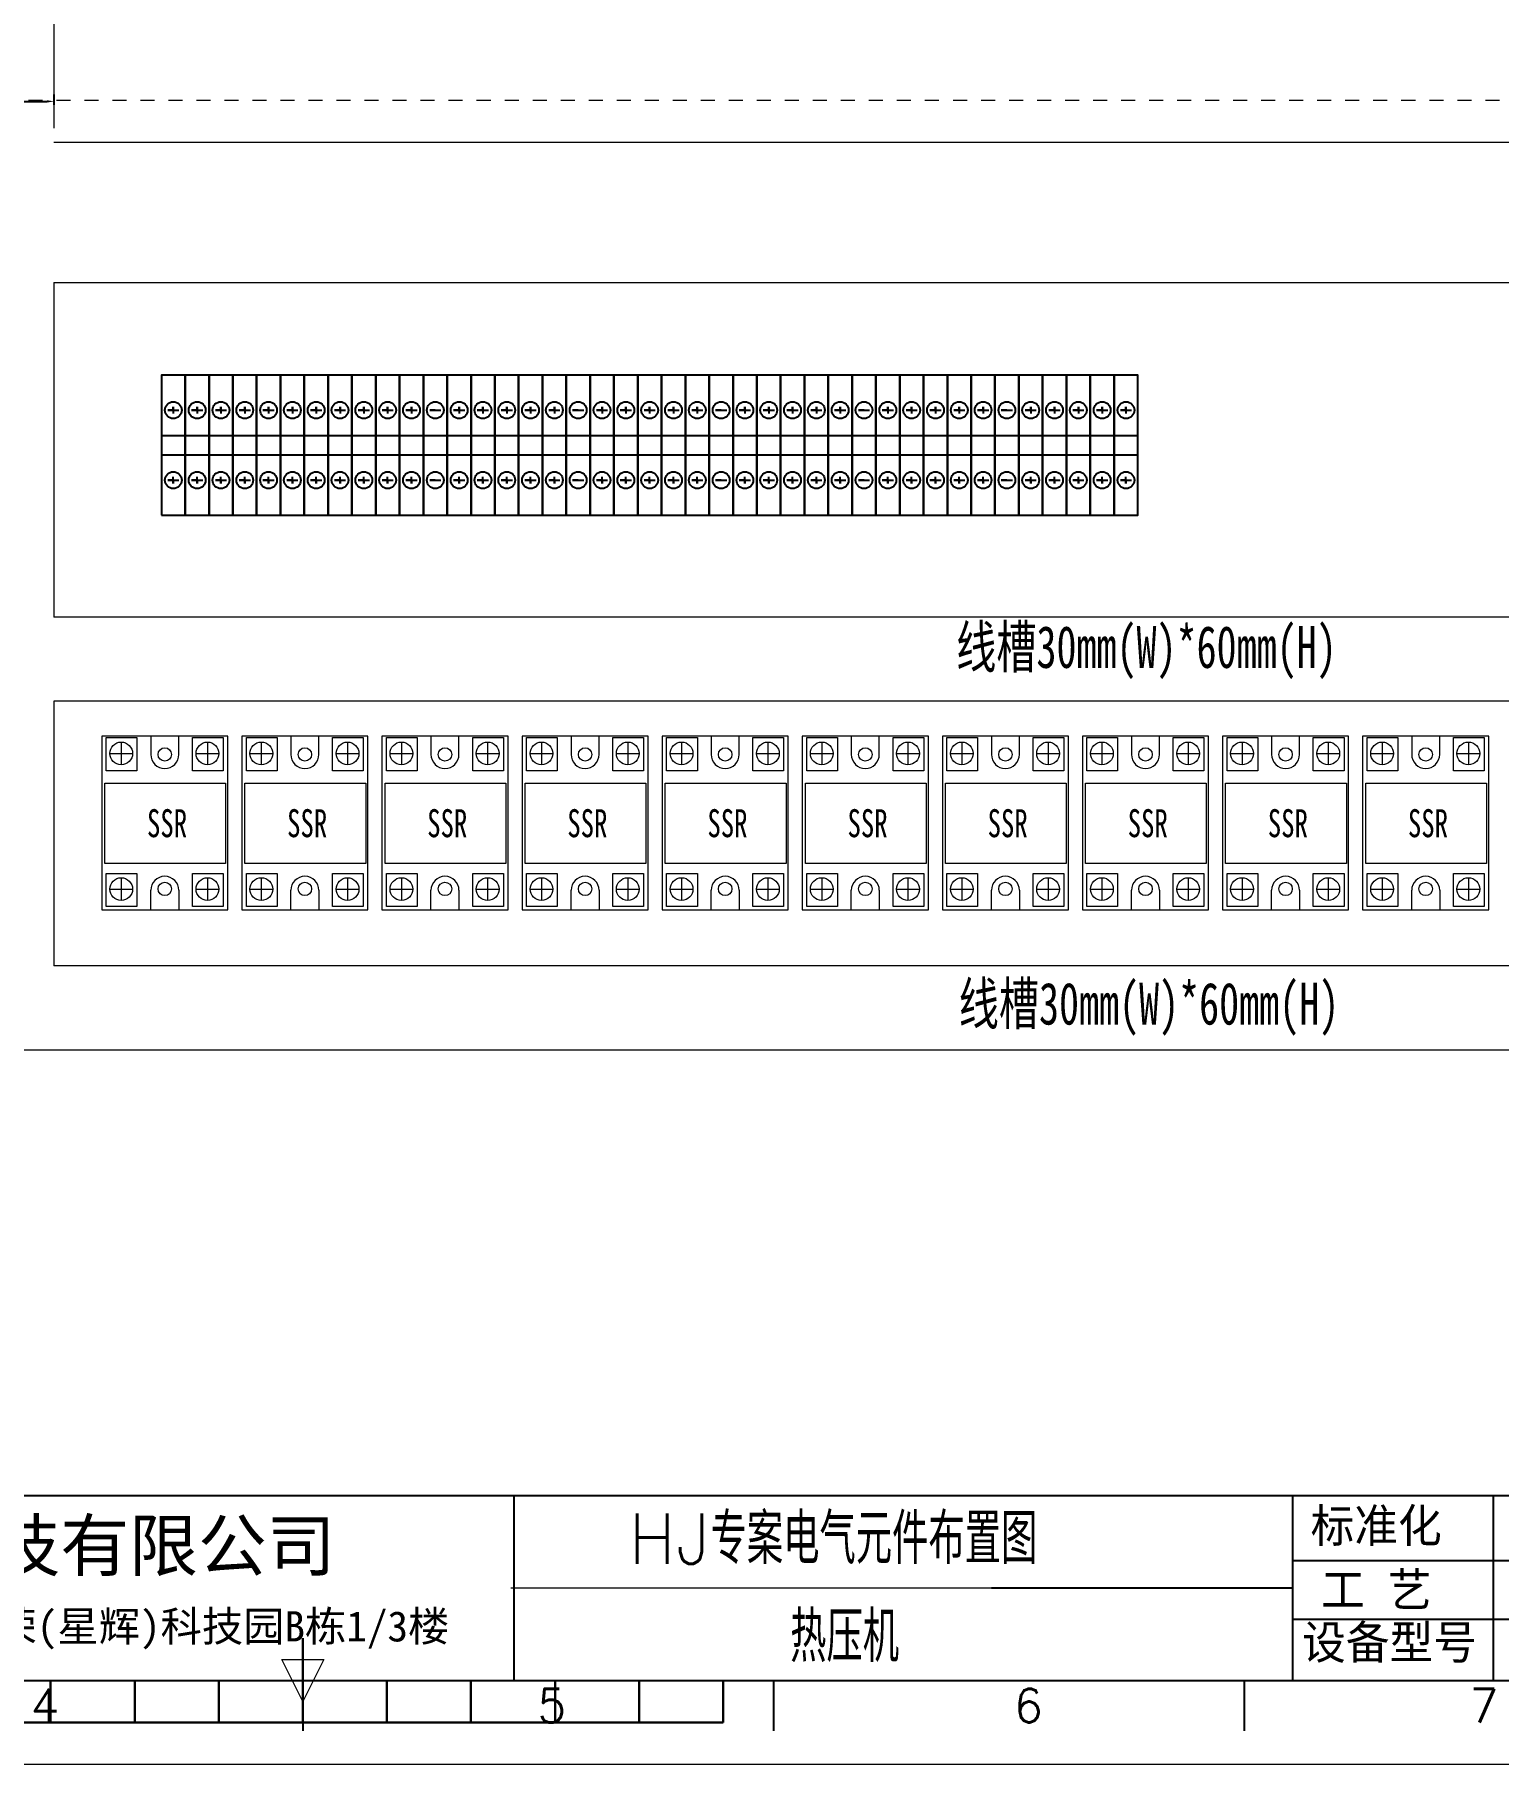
# Model space of a CAD drawing. Extents: x 35123 to 43919, y -4314 to -326.
# Drawn here: x 38400 to 38922, y -1586 to -969 of the extents above; entities that cross this region are included whole.
import ezdxf
from ezdxf.enums import TextEntityAlignment as Align

# ---------------------------------------------------------------- set-up
doc = ezdxf.new("R2010")
doc.units = 0
doc.header["$MEASUREMENT"] = 0
doc.linetypes.add('10', pattern=[20, 5, -5, 5, -5])
doc.layers.add('AE_BOR', color=1, linetype='Continuous')
doc.layers.add('细实线层', color=7, linetype='Continuous')
doc.styles.add('WD', font='romans.shx', dxfattribs={"bigfont": 'gbcbig.shx'})
doc.styles.add('宋', font='SimSun.ttf', dxfattribs={"width": 0.7})
doc.dimstyles.new('AM_ISO', dxfattribs={"dimtxt": 2.5, "dimasz": 2.5, "dimexe": 1.25, "dimexo": 0.5, "dimgap": 0.5, "dimtad": 1, "dimdsep": 46, "dimtxsty": 'Standard', "dimcen": 0, "dimclrd": 5, "dimclre": 5, "dimclrt": 1, "dimadec": 0, "dimazin": 2, "dimtp": 0.1, "dimtm": 0.1, "dimtfac": 0.71, "dimtmove": 0, "dimatfit": 3, "dimfxl": 1, "dimtfillclr": 6, "dimlwd": -1, "dimlwe": -1, "dimarcsym": 0})

# ---------------------------------------------------------------- blocks, each defined once
blk = doc.blocks.new('gb_a2_a')
blk.add_line((25, 10), (584, 10))
at = {"layer": 'AE_BOR', "color": 2, "lineweight": 30}
for p, q in [((304.5, 10), (304.5, 15)), ((304.5, 15), (304.5, 5)), ((274.5, 5), (274.5, 10)), ((284.5, 5), (284.5, 10)), ((294.5, 5), (294.5, 10)), ((304.5, 10), (304.5, 5)), ((314.5, 5), (314.5, 10)), ((324.5, 5), (324.5, 10)), ((334.5, 5), (334.5, 10)), ((344.5, 5), (344.5, 10)), ((354.5, 5), (354.5, 10)), ((254.5, 5), (354.5, 5))]:
    blk.add_line(p, q, dxfattribs=at)
at = {"layer": 'AE_BOR', "color": 1, "lineweight": 15}
for p, q in [((304.5, 7.5), (302, 12.5)), ((302, 12.5), (307, 12.5)), ((307, 12.5), (304.5, 7.5)), ((598.93, 0), (4.93, 0))]:
    blk.add_line(p, q, dxfattribs=at)
at = {"layer": 'AE_BOR'}
for p, q in [((304.5, 10), (304.5, 4)), ((360.5, 10), (360.5, 4)), ((416.5, 10), (416.5, 4))]:
    blk.add_line(p, q, dxfattribs=at)
at = {"layer": 'AE_BOR', "style": 'WD'}
for s, p in [('4', (273.82, 5)), ('5', (334.12, 5)), ('6', (390.81, 5)), ('7', (445.01, 5))]:
    blk.add_text(s, height=4, dxfattribs=at).set_placement(p, align=Align.CENTER)
blk = doc.blocks.new('*D180')
at = {"layer": 'Defpoints', "color": 0, "lineweight": 0}
for p in [(38367.01, -990.19), (38407.01, -989.81), (38407.01, -992.77)]:
    blk.add_point(p, dxfattribs=at)
at = {"layer": '细实线层', "color": 5}
for p, q in [((38367.01, -990.69), (38367.01, -994.02)), ((38369.51, -992.77), (38404.51, -992.77)), ((38407.01, -990.31), (38407.01, -994.02))]:
    blk.add_line(p, q, dxfattribs=at)
at = {"layer": '细实线层', "color": 5, "lineweight": 0}
for points in [[(38369.51, -992.35), (38369.51, -993.18), (38367.01, -992.77)], [(38404.51, -992.35), (38404.51, -993.18), (38407.01, -992.77)]]:
    blk.add_solid(points, dxfattribs=at)
at = {"layer": '细实线层', "color": 1, "lineweight": 0, "insert": (38387.01, -991.02), "char_height": 2.5, "attachment_point": 5}
blk.add_mtext('40', dxfattribs=at)

msp = doc.modelspace()

# ---------------------------------------------------------------- linework, layer by layer
at = {"lineweight": 0}
for p, q in [((38407.006, -710.415), (38407.006, -1002.352)), ((38407.006, -1057.352), (38407.006, -1176.852)), ((39127.851, -1176.852), (38407.006, -1176.852)), ((39127.851, -1206.852), (38407.006, -1206.852)), ((38407.006, -1206.852), (38407.006, -1301.352)), ((38424.049, -1219.352), (38424.049, -1281.352)), ((38469.049, -1219.352), (38424.049, -1219.352)), ((38430.999, -1221.435), (38430.999, -1229.552)), ((38441.549, -1219.352), (38441.549, -1225.852)), ((38451.549, -1225.852), (38451.549, -1219.352)), ((38461.777, -1221.435), (38461.777, -1229.552)), ((38469.049, -1281.352), (38469.049, -1219.352)), ((38474.049, -1219.352), (38474.049, -1281.352)), ((38519.049, -1219.352), (38474.049, -1219.352)), ((38480.999, -1221.435), (38480.999, -1229.552)), ((38491.549, -1219.352), (38491.549, -1225.852)), ((38501.549, -1225.852), (38501.549, -1219.352)), ((38511.777, -1221.435), (38511.777, -1229.552)), ((38519.049, -1281.352), (38519.049, -1219.352)), ((38524.049, -1219.352), (38524.049, -1281.352)), ((38569.049, -1219.352), (38524.049, -1219.352)), ((38530.999, -1221.435), (38530.999, -1229.552)), ((38541.549, -1219.352), (38541.549, -1225.852)), ((38551.549, -1225.852), (38551.549, -1219.352)), ((38561.777, -1221.435), (38561.777, -1229.552)), ((38569.049, -1281.352), (38569.049, -1219.352)), ((38574.049, -1219.352), (38574.049, -1281.352)), ((38619.049, -1219.352), (38574.049, -1219.352)), ((38580.999, -1221.435), (38580.999, -1229.552)), ((38591.549, -1219.352), (38591.549, -1225.852)), ((38601.549, -1225.852), (38601.549, -1219.352)), ((38611.777, -1221.435), (38611.777, -1229.552)), ((38619.049, -1281.352), (38619.049, -1219.352)), ((38624.049, -1219.352), (38624.049, -1281.352)), ((38669.049, -1219.352), (38624.049, -1219.352)), ((38630.999, -1221.435), (38630.999, -1229.552)), ((38641.549, -1219.352), (38641.549, -1225.852)), ((38651.549, -1225.852), (38651.549, -1219.352)), ((38661.777, -1221.435), (38661.777, -1229.552)), ((38669.049, -1281.352), (38669.049, -1219.352)), ((38674.049, -1219.352), (38674.049, -1281.352)), ((38719.049, -1219.352), (38674.049, -1219.352)), ((38680.999, -1221.435), (38680.999, -1229.552)), ((38691.549, -1219.352), (38691.549, -1225.852)), ((38701.549, -1225.852), (38701.549, -1219.352)), ((38711.777, -1221.435), (38711.777, -1229.552)), ((38719.049, -1281.352), (38719.049, -1219.352)), ((38724.049, -1219.352), (38724.049, -1281.352)), ((38769.049, -1219.352), (38724.049, -1219.352)), ((38730.999, -1221.435), (38730.999, -1229.552)), ((38741.549, -1219.352), (38741.549, -1225.852)), ((38751.549, -1225.852), (38751.549, -1219.352)), ((38761.777, -1221.435), (38761.777, -1229.552)), ((38769.049, -1281.352), (38769.049, -1219.352)), ((38774.049, -1219.352), (38774.049, -1281.352)), ((38819.049, -1219.352), (38774.049, -1219.352)), ((38780.999, -1221.435), (38780.999, -1229.552)), ((38791.549, -1219.352), (38791.549, -1225.852)), ((38801.549, -1225.852), (38801.549, -1219.352)), ((38811.777, -1221.435), (38811.777, -1229.552)), ((38819.049, -1281.352), (38819.049, -1219.352)), ((38824.049, -1219.352), (38824.049, -1281.352)), ((38869.049, -1219.352), (38824.049, -1219.352)), ((38830.999, -1221.435), (38830.999, -1229.552)), ((38841.549, -1219.352), (38841.549, -1225.852)), ((38851.549, -1225.852), (38851.549, -1219.352)), ((38861.777, -1221.435), (38861.777, -1229.552)), ((38869.049, -1281.352), (38869.049, -1219.352)), ((38874.049, -1219.352), (38874.049, -1281.352)), ((38919.049, -1219.352), (38874.049, -1219.352)), ((38880.999, -1221.435), (38880.999, -1229.552)), ((38891.549, -1219.352), (38891.549, -1225.852)), ((38901.549, -1225.852), (38901.549, -1219.352)), ((38911.777, -1221.435), (38911.777, -1229.552)), ((38919.049, -1281.352), (38919.049, -1219.352)), ((38426.94, -1225.493), (38435.058, -1225.493)), ((38457.718, -1225.493), (38465.836, -1225.493)), ((38476.94, -1225.493), (38485.058, -1225.493)), ((38507.718, -1225.493), (38515.836, -1225.493)), ((38526.94, -1225.493), (38535.058, -1225.493)), ((38557.718, -1225.493), (38565.836, -1225.493)), ((38576.94, -1225.493), (38585.058, -1225.493)), ((38607.718, -1225.493), (38615.836, -1225.493)), ((38626.94, -1225.493), (38635.058, -1225.493)), ((38657.718, -1225.493), (38665.836, -1225.493)), ((38676.94, -1225.493), (38685.058, -1225.493)), ((38707.718, -1225.493), (38715.836, -1225.493)), ((38726.94, -1225.493), (38735.058, -1225.493)), ((38757.718, -1225.493), (38765.836, -1225.493)), ((38776.94, -1225.493), (38785.058, -1225.493)), ((38807.718, -1225.493), (38815.836, -1225.493)), ((38826.94, -1225.493), (38835.058, -1225.493)), ((38857.718, -1225.493), (38865.836, -1225.493)), ((38876.94, -1225.493), (38885.058, -1225.493)), ((38907.718, -1225.493), (38915.836, -1225.493)), ((38425.153, -1264.819), (38425.153, -1236.116)), ((38425.153, -1236.116), (38468.255, -1236.116)), ((38468.255, -1236.116), (38468.255, -1264.819)), ((38475.153, -1264.819), (38475.153, -1236.116)), ((38475.153, -1236.116), (38518.255, -1236.116)), ((38518.255, -1236.116), (38518.255, -1264.819)), ((38525.153, -1264.819), (38525.153, -1236.116)), ((38525.153, -1236.116), (38568.255, -1236.116)), ((38568.255, -1236.116), (38568.255, -1264.819)), ((38575.153, -1264.819), (38575.153, -1236.116)), ((38575.153, -1236.116), (38618.255, -1236.116)), ((38618.255, -1236.116), (38618.255, -1264.819)), ((38625.153, -1264.819), (38625.153, -1236.116)), ((38625.153, -1236.116), (38668.255, -1236.116)), ((38668.255, -1236.116), (38668.255, -1264.819)), ((38675.153, -1264.819), (38675.153, -1236.116)), ((38675.153, -1236.116), (38718.255, -1236.116)), ((38718.255, -1236.116), (38718.255, -1264.819)), ((38725.153, -1264.819), (38725.153, -1236.116)), ((38725.153, -1236.116), (38768.255, -1236.116)), ((38768.255, -1236.116), (38768.255, -1264.819)), ((38775.153, -1264.819), (38775.153, -1236.116)), ((38775.153, -1236.116), (38818.255, -1236.116)), ((38818.255, -1236.116), (38818.255, -1264.819)), ((38825.153, -1264.819), (38825.153, -1236.116)), ((38825.153, -1236.116), (38868.255, -1236.116)), ((38868.255, -1236.116), (38868.255, -1264.819)), ((38875.153, -1264.819), (38875.153, -1236.116)), ((38875.153, -1236.116), (38918.255, -1236.116)), ((38918.255, -1236.116), (38918.255, -1264.819)), ((38468.255, -1264.819), (38425.153, -1264.819)), ((38518.255, -1264.819), (38475.153, -1264.819)), ((38568.255, -1264.819), (38525.153, -1264.819)), ((38618.255, -1264.819), (38575.153, -1264.819)), ((38668.255, -1264.819), (38625.153, -1264.819)), ((38718.255, -1264.819), (38675.153, -1264.819)), ((38768.255, -1264.819), (38725.153, -1264.819)), ((38818.255, -1264.819), (38775.153, -1264.819)), ((38868.255, -1264.819), (38825.153, -1264.819)), ((38918.255, -1264.819), (38875.153, -1264.819)), ((38430.999, -1269.863), (38430.999, -1277.981)), ((38461.777, -1269.863), (38461.777, -1277.981)), ((38480.999, -1269.863), (38480.999, -1277.981)), ((38511.777, -1269.863), (38511.777, -1277.981)), ((38530.999, -1269.863), (38530.999, -1277.981)), ((38561.777, -1269.863), (38561.777, -1277.981)), ((38580.999, -1269.863), (38580.999, -1277.981)), ((38611.777, -1269.863), (38611.777, -1277.981)), ((38630.999, -1269.863), (38630.999, -1277.981)), ((38661.777, -1269.863), (38661.777, -1277.981)), ((38680.999, -1269.863), (38680.999, -1277.981)), ((38711.777, -1269.863), (38711.777, -1277.981)), ((38730.999, -1269.863), (38730.999, -1277.981)), ((38761.777, -1269.863), (38761.777, -1277.981)), ((38780.999, -1269.863), (38780.999, -1277.981)), ((38811.777, -1269.863), (38811.777, -1277.981)), ((38830.999, -1269.863), (38830.999, -1277.981)), ((38861.777, -1269.863), (38861.777, -1277.981)), ((38880.999, -1269.863), (38880.999, -1277.981)), ((38911.777, -1269.863), (38911.777, -1277.981)), ((38426.94, -1273.922), (38435.058, -1273.922)), ((38441.549, -1281.352), (38441.549, -1274.352)), ((38451.549, -1274.352), (38451.549, -1281.352)), ((38457.718, -1273.922), (38465.836, -1273.922)), ((38476.94, -1273.922), (38485.058, -1273.922)), ((38491.549, -1281.352), (38491.549, -1274.352)), ((38501.549, -1274.352), (38501.549, -1281.352)), ((38507.718, -1273.922), (38515.836, -1273.922)), ((38526.94, -1273.922), (38535.058, -1273.922)), ((38541.549, -1281.352), (38541.549, -1274.352)), ((38551.549, -1274.352), (38551.549, -1281.352)), ((38557.718, -1273.922), (38565.836, -1273.922)), ((38576.94, -1273.922), (38585.058, -1273.922)), ((38591.549, -1281.352), (38591.549, -1274.352)), ((38601.549, -1274.352), (38601.549, -1281.352)), ((38607.718, -1273.922), (38615.836, -1273.922)), ((38626.94, -1273.922), (38635.058, -1273.922)), ((38641.549, -1281.352), (38641.549, -1274.352)), ((38651.549, -1274.352), (38651.549, -1281.352)), ((38657.718, -1273.922), (38665.836, -1273.922)), ((38676.94, -1273.922), (38685.058, -1273.922)), ((38691.549, -1281.352), (38691.549, -1274.352)), ((38701.549, -1274.352), (38701.549, -1281.352)), ((38707.718, -1273.922), (38715.836, -1273.922)), ((38726.94, -1273.922), (38735.058, -1273.922)), ((38741.549, -1281.352), (38741.549, -1274.352)), ((38751.549, -1274.352), (38751.549, -1281.352)), ((38757.718, -1273.922), (38765.836, -1273.922)), ((38776.94, -1273.922), (38785.058, -1273.922)), ((38791.549, -1281.352), (38791.549, -1274.352)), ((38801.549, -1274.352), (38801.549, -1281.352)), ((38807.718, -1273.922), (38815.836, -1273.922)), ((38826.94, -1273.922), (38835.058, -1273.922)), ((38841.549, -1281.352), (38841.549, -1274.352)), ((38851.549, -1274.352), (38851.549, -1281.352)), ((38857.718, -1273.922), (38865.836, -1273.922)), ((38876.94, -1273.922), (38885.058, -1273.922)), ((38891.549, -1281.352), (38891.549, -1274.352)), ((38901.549, -1274.352), (38901.549, -1281.352)), ((38907.718, -1273.922), (38915.836, -1273.922)), ((38424.049, -1281.352), (38469.049, -1281.352)), ((38474.049, -1281.352), (38519.049, -1281.352)), ((38524.049, -1281.352), (38569.049, -1281.352)), ((38574.049, -1281.352), (38619.049, -1281.352)), ((38624.049, -1281.352), (38669.049, -1281.352)), ((38674.049, -1281.352), (38719.049, -1281.352)), ((38724.049, -1281.352), (38769.049, -1281.352)), ((38774.049, -1281.352), (38819.049, -1281.352)), ((38824.049, -1281.352), (38869.049, -1281.352)), ((38874.049, -1281.352), (38919.049, -1281.352)), ((39127.851, -1301.352), (38407.006, -1301.352)), ((39207.851, -1331.352), (37907.851, -1331.352))]:
    msp.add_line(p, q, dxfattribs=at)
at = {"linetype": '10', "lineweight": 0}
msp.add_line((37907.851, -992.352), (39207.851, -992.352), dxfattribs=at)
for p, q in [((38449.589, -1102.961), (38447.589, -1102.961)), ((38447.589, -1102.961), (38451.589, -1102.961)), ((38449.589, -1102.961), (38449.589, -1101.761)), ((38449.589, -1101.761), (38449.589, -1104.161)), ((38458.089, -1102.961), (38456.089, -1102.961)), ((38456.089, -1102.961), (38460.089, -1102.961)), ((38458.089, -1102.961), (38458.089, -1101.761)), ((38458.089, -1101.761), (38458.089, -1104.161)), ((38466.589, -1102.961), (38464.589, -1102.961)), ((38464.589, -1102.961), (38468.589, -1102.961)), ((38466.589, -1102.961), (38466.589, -1101.761)), ((38466.589, -1101.761), (38466.589, -1104.161)), ((38475.089, -1102.961), (38473.089, -1102.961)), ((38473.089, -1102.961), (38477.089, -1102.961)), ((38475.089, -1102.961), (38475.089, -1101.761)), ((38475.089, -1101.761), (38475.089, -1104.161)), ((38483.589, -1102.961), (38481.589, -1102.961)), ((38481.589, -1102.961), (38485.589, -1102.961)), ((38483.589, -1102.961), (38483.589, -1101.761)), ((38483.589, -1101.761), (38483.589, -1104.161)), ((38492.089, -1102.961), (38490.089, -1102.961)), ((38490.089, -1102.961), (38494.089, -1102.961)), ((38492.089, -1102.961), (38492.089, -1101.761)), ((38492.089, -1101.761), (38492.089, -1104.161)), ((38500.589, -1102.961), (38498.589, -1102.961)), ((38498.589, -1102.961), (38502.589, -1102.961)), ((38500.589, -1102.961), (38500.589, -1101.761)), ((38500.589, -1101.761), (38500.589, -1104.161)), ((38509.089, -1102.961), (38507.089, -1102.961)), ((38507.089, -1102.961), (38511.089, -1102.961)), ((38509.089, -1102.961), (38509.089, -1101.761)), ((38509.089, -1101.761), (38509.089, -1104.161)), ((38517.589, -1102.961), (38515.589, -1102.961)), ((38515.589, -1102.961), (38519.589, -1102.961)), ((38517.589, -1102.961), (38517.589, -1101.761)), ((38517.589, -1101.761), (38517.589, -1104.161)), ((38526.089, -1102.961), (38524.089, -1102.961)), ((38524.089, -1102.961), (38528.089, -1102.961)), ((38526.089, -1102.961), (38526.089, -1101.761)), ((38526.089, -1101.761), (38526.089, -1104.161)), ((38534.589, -1102.961), (38532.589, -1102.961)), ((38532.589, -1102.961), (38536.589, -1102.961)), ((38534.589, -1102.961), (38534.589, -1101.761)), ((38534.589, -1101.761), (38534.589, -1104.161)), ((38543.089, -1102.961), (38541.089, -1102.961)), ((38541.089, -1102.961), (38545.089, -1102.961)), ((38551.589, -1102.961), (38549.589, -1102.961)), ((38549.589, -1102.961), (38553.589, -1102.961)), ((38551.589, -1102.961), (38551.589, -1101.761)), ((38551.589, -1101.761), (38551.589, -1104.161)), ((38560.089, -1102.961), (38558.089, -1102.961)), ((38558.089, -1102.961), (38562.089, -1102.961)), ((38560.089, -1102.961), (38560.089, -1101.761)), ((38560.089, -1101.761), (38560.089, -1104.161)), ((38568.589, -1102.961), (38566.589, -1102.961)), ((38566.589, -1102.961), (38570.589, -1102.961)), ((38568.589, -1102.961), (38568.589, -1101.761)), ((38568.589, -1101.761), (38568.589, -1104.161)), ((38577.089, -1102.961), (38575.089, -1102.961)), ((38575.089, -1102.961), (38579.089, -1102.961)), ((38577.089, -1102.961), (38577.089, -1101.761)), ((38577.089, -1101.761), (38577.089, -1104.161)), ((38585.589, -1102.961), (38583.589, -1102.961)), ((38583.589, -1102.961), (38587.589, -1102.961)), ((38585.589, -1102.961), (38585.589, -1101.761)), ((38585.589, -1101.761), (38585.589, -1104.161)), ((38594.089, -1102.961), (38592.089, -1102.961)), ((38592.089, -1102.961), (38596.089, -1102.961)), ((38602.589, -1102.961), (38600.589, -1102.961)), ((38600.589, -1102.961), (38604.589, -1102.961)), ((38602.589, -1102.961), (38602.589, -1101.761)), ((38602.589, -1101.761), (38602.589, -1104.161)), ((38611.089, -1102.961), (38609.089, -1102.961)), ((38609.089, -1102.961), (38613.089, -1102.961)), ((38611.089, -1102.961), (38611.089, -1101.761)), ((38611.089, -1101.761), (38611.089, -1104.161)), ((38619.589, -1102.961), (38617.589, -1102.961)), ((38617.589, -1102.961), (38621.589, -1102.961)), ((38619.589, -1102.961), (38619.589, -1101.761)), ((38619.589, -1101.761), (38619.589, -1104.161)), ((38628.089, -1102.961), (38626.089, -1102.961)), ((38626.089, -1102.961), (38630.089, -1102.961)), ((38628.089, -1102.961), (38628.089, -1101.761)), ((38628.089, -1101.761), (38628.089, -1104.161)), ((38636.589, -1102.961), (38634.589, -1102.961)), ((38634.589, -1102.961), (38638.589, -1102.961)), ((38636.589, -1102.961), (38636.589, -1101.761)), ((38636.589, -1101.761), (38636.589, -1104.161)), ((38645.089, -1102.961), (38643.089, -1102.961)), ((38643.089, -1102.961), (38647.089, -1102.961)), ((38653.589, -1102.961), (38651.589, -1102.961)), ((38651.589, -1102.961), (38655.589, -1102.961)), ((38653.589, -1102.961), (38653.589, -1101.761)), ((38653.589, -1101.761), (38653.589, -1104.161)), ((38662.089, -1102.961), (38660.089, -1102.961)), ((38660.089, -1102.961), (38664.089, -1102.961)), ((38662.089, -1102.961), (38662.089, -1101.761)), ((38662.089, -1101.761), (38662.089, -1104.161)), ((38670.589, -1102.961), (38668.589, -1102.961)), ((38668.589, -1102.961), (38672.589, -1102.961)), ((38670.589, -1102.961), (38670.589, -1101.761)), ((38670.589, -1101.761), (38670.589, -1104.161)), ((38679.089, -1102.961), (38677.089, -1102.961)), ((38677.089, -1102.961), (38681.089, -1102.961)), ((38679.089, -1102.961), (38679.089, -1101.761)), ((38679.089, -1101.761), (38679.089, -1104.161)), ((38687.589, -1102.961), (38685.589, -1102.961)), ((38685.589, -1102.961), (38689.589, -1102.961)), ((38687.589, -1102.961), (38687.589, -1101.761)), ((38687.589, -1101.761), (38687.589, -1104.161)), ((38696.089, -1102.961), (38694.089, -1102.961)), ((38694.089, -1102.961), (38698.089, -1102.961)), ((38704.589, -1102.961), (38702.589, -1102.961)), ((38702.589, -1102.961), (38706.589, -1102.961)), ((38704.589, -1102.961), (38704.589, -1101.761)), ((38704.589, -1101.761), (38704.589, -1104.161)), ((38713.089, -1102.961), (38711.089, -1102.961)), ((38711.089, -1102.961), (38715.089, -1102.961)), ((38713.089, -1102.961), (38713.089, -1101.761)), ((38713.089, -1101.761), (38713.089, -1104.161)), ((38721.589, -1102.961), (38719.589, -1102.961)), ((38719.589, -1102.961), (38723.589, -1102.961)), ((38721.589, -1102.961), (38721.589, -1101.761)), ((38721.589, -1101.761), (38721.589, -1104.161)), ((38730.089, -1102.961), (38728.089, -1102.961)), ((38728.089, -1102.961), (38732.089, -1102.961)), ((38730.089, -1102.961), (38730.089, -1101.761)), ((38730.089, -1101.761), (38730.089, -1104.161)), ((38738.589, -1102.961), (38736.589, -1102.961)), ((38736.589, -1102.961), (38740.589, -1102.961)), ((38738.589, -1102.961), (38738.589, -1101.761)), ((38738.589, -1101.761), (38738.589, -1104.161)), ((38747.089, -1102.961), (38745.089, -1102.961)), ((38745.089, -1102.961), (38749.089, -1102.961)), ((38755.589, -1102.961), (38753.589, -1102.961)), ((38753.589, -1102.961), (38757.589, -1102.961)), ((38755.589, -1102.961), (38755.589, -1101.761)), ((38755.589, -1101.761), (38755.589, -1104.161)), ((38764.089, -1102.961), (38762.089, -1102.961)), ((38762.089, -1102.961), (38766.089, -1102.961)), ((38764.089, -1102.961), (38764.089, -1101.761)), ((38764.089, -1101.761), (38764.089, -1104.161)), ((38772.589, -1102.961), (38770.589, -1102.961)), ((38770.589, -1102.961), (38774.589, -1102.961)), ((38772.589, -1102.961), (38772.589, -1101.761)), ((38772.589, -1101.761), (38772.589, -1104.161)), ((38781.089, -1102.961), (38779.089, -1102.961)), ((38779.089, -1102.961), (38783.089, -1102.961)), ((38781.089, -1102.961), (38781.089, -1101.761)), ((38781.089, -1101.761), (38781.089, -1104.161)), ((38789.589, -1102.961), (38787.589, -1102.961)), ((38787.589, -1102.961), (38791.589, -1102.961)), ((38789.589, -1102.961), (38789.589, -1101.761)), ((38789.589, -1101.761), (38789.589, -1104.161)), ((38445.339, -1111.961), (38793.839, -1111.961)), ((38445.339, -1118.961), (38793.839, -1118.961)), ((38449.589, -1127.961), (38447.589, -1127.961)), ((38447.589, -1127.961), (38451.589, -1127.961)), ((38449.589, -1129.161), (38449.589, -1126.761)), ((38449.589, -1127.961), (38449.589, -1129.161)), ((38458.089, -1127.961), (38456.089, -1127.961)), ((38456.089, -1127.961), (38460.089, -1127.961)), ((38458.089, -1129.161), (38458.089, -1126.761)), ((38458.089, -1127.961), (38458.089, -1129.161)), ((38466.589, -1127.961), (38464.589, -1127.961)), ((38464.589, -1127.961), (38468.589, -1127.961)), ((38466.589, -1129.161), (38466.589, -1126.761)), ((38466.589, -1127.961), (38466.589, -1129.161)), ((38475.089, -1127.961), (38473.089, -1127.961)), ((38473.089, -1127.961), (38477.089, -1127.961)), ((38475.089, -1129.161), (38475.089, -1126.761)), ((38475.089, -1127.961), (38475.089, -1129.161)), ((38483.589, -1127.961), (38481.589, -1127.961)), ((38481.589, -1127.961), (38485.589, -1127.961)), ((38483.589, -1129.161), (38483.589, -1126.761)), ((38483.589, -1127.961), (38483.589, -1129.161)), ((38492.089, -1127.961), (38490.089, -1127.961)), ((38490.089, -1127.961), (38494.089, -1127.961)), ((38492.089, -1129.161), (38492.089, -1126.761)), ((38492.089, -1127.961), (38492.089, -1129.161)), ((38500.589, -1127.961), (38498.589, -1127.961)), ((38498.589, -1127.961), (38502.589, -1127.961)), ((38500.589, -1129.161), (38500.589, -1126.761)), ((38500.589, -1127.961), (38500.589, -1129.161)), ((38509.089, -1127.961), (38507.089, -1127.961)), ((38507.089, -1127.961), (38511.089, -1127.961)), ((38509.089, -1129.161), (38509.089, -1126.761)), ((38509.089, -1127.961), (38509.089, -1129.161)), ((38517.589, -1127.961), (38515.589, -1127.961)), ((38515.589, -1127.961), (38519.589, -1127.961)), ((38517.589, -1129.161), (38517.589, -1126.761)), ((38517.589, -1127.961), (38517.589, -1129.161)), ((38526.089, -1127.961), (38524.089, -1127.961)), ((38524.089, -1127.961), (38528.089, -1127.961)), ((38526.089, -1129.161), (38526.089, -1126.761)), ((38526.089, -1127.961), (38526.089, -1129.161)), ((38534.589, -1127.961), (38532.589, -1127.961)), ((38532.589, -1127.961), (38536.589, -1127.961)), ((38534.589, -1129.161), (38534.589, -1126.761)), ((38534.589, -1127.961), (38534.589, -1129.161)), ((38543.089, -1127.961), (38541.089, -1127.961)), ((38541.089, -1127.961), (38545.089, -1127.961)), ((38551.589, -1127.961), (38549.589, -1127.961)), ((38549.589, -1127.961), (38553.589, -1127.961)), ((38551.589, -1129.161), (38551.589, -1126.761)), ((38551.589, -1127.961), (38551.589, -1129.161)), ((38560.089, -1127.961), (38558.089, -1127.961)), ((38558.089, -1127.961), (38562.089, -1127.961)), ((38560.089, -1129.161), (38560.089, -1126.761)), ((38560.089, -1127.961), (38560.089, -1129.161)), ((38568.589, -1127.961), (38566.589, -1127.961)), ((38566.589, -1127.961), (38570.589, -1127.961)), ((38568.589, -1129.161), (38568.589, -1126.761)), ((38568.589, -1127.961), (38568.589, -1129.161)), ((38577.089, -1127.961), (38575.089, -1127.961)), ((38575.089, -1127.961), (38579.089, -1127.961)), ((38577.089, -1129.161), (38577.089, -1126.761)), ((38577.089, -1127.961), (38577.089, -1129.161)), ((38585.589, -1127.961), (38583.589, -1127.961)), ((38583.589, -1127.961), (38587.589, -1127.961)), ((38585.589, -1129.161), (38585.589, -1126.761)), ((38585.589, -1127.961), (38585.589, -1129.161)), ((38594.089, -1127.961), (38592.089, -1127.961)), ((38592.089, -1127.961), (38596.089, -1127.961)), ((38602.589, -1127.961), (38600.589, -1127.961)), ((38600.589, -1127.961), (38604.589, -1127.961)), ((38602.589, -1129.161), (38602.589, -1126.761)), ((38602.589, -1127.961), (38602.589, -1129.161)), ((38611.089, -1127.961), (38609.089, -1127.961)), ((38609.089, -1127.961), (38613.089, -1127.961)), ((38611.089, -1129.161), (38611.089, -1126.761)), ((38611.089, -1127.961), (38611.089, -1129.161)), ((38619.589, -1127.961), (38617.589, -1127.961)), ((38617.589, -1127.961), (38621.589, -1127.961)), ((38619.589, -1129.161), (38619.589, -1126.761)), ((38619.589, -1127.961), (38619.589, -1129.161)), ((38628.089, -1127.961), (38626.089, -1127.961)), ((38626.089, -1127.961), (38630.089, -1127.961)), ((38628.089, -1129.161), (38628.089, -1126.761)), ((38628.089, -1127.961), (38628.089, -1129.161)), ((38636.589, -1127.961), (38634.589, -1127.961)), ((38634.589, -1127.961), (38638.589, -1127.961)), ((38636.589, -1129.161), (38636.589, -1126.761)), ((38636.589, -1127.961), (38636.589, -1129.161)), ((38645.089, -1127.961), (38643.089, -1127.961)), ((38643.089, -1127.961), (38647.089, -1127.961)), ((38653.589, -1127.961), (38651.589, -1127.961)), ((38651.589, -1127.961), (38655.589, -1127.961)), ((38653.589, -1129.161), (38653.589, -1126.761)), ((38653.589, -1127.961), (38653.589, -1129.161)), ((38662.089, -1127.961), (38660.089, -1127.961)), ((38660.089, -1127.961), (38664.089, -1127.961)), ((38662.089, -1129.161), (38662.089, -1126.761)), ((38662.089, -1127.961), (38662.089, -1129.161)), ((38670.589, -1127.961), (38668.589, -1127.961)), ((38668.589, -1127.961), (38672.589, -1127.961)), ((38670.589, -1129.161), (38670.589, -1126.761)), ((38670.589, -1127.961), (38670.589, -1129.161)), ((38679.089, -1127.961), (38677.089, -1127.961)), ((38677.089, -1127.961), (38681.089, -1127.961)), ((38679.089, -1129.161), (38679.089, -1126.761)), ((38679.089, -1127.961), (38679.089, -1129.161)), ((38687.589, -1127.961), (38685.589, -1127.961)), ((38685.589, -1127.961), (38689.589, -1127.961)), ((38687.589, -1129.161), (38687.589, -1126.761)), ((38687.589, -1127.961), (38687.589, -1129.161)), ((38696.089, -1127.961), (38694.089, -1127.961)), ((38694.089, -1127.961), (38698.089, -1127.961)), ((38704.589, -1127.961), (38702.589, -1127.961)), ((38702.589, -1127.961), (38706.589, -1127.961)), ((38704.589, -1129.161), (38704.589, -1126.761)), ((38704.589, -1127.961), (38704.589, -1129.161)), ((38713.089, -1127.961), (38711.089, -1127.961)), ((38711.089, -1127.961), (38715.089, -1127.961)), ((38713.089, -1129.161), (38713.089, -1126.761)), ((38713.089, -1127.961), (38713.089, -1129.161)), ((38721.589, -1127.961), (38719.589, -1127.961)), ((38719.589, -1127.961), (38723.589, -1127.961)), ((38721.589, -1129.161), (38721.589, -1126.761)), ((38721.589, -1127.961), (38721.589, -1129.161)), ((38730.089, -1127.961), (38728.089, -1127.961)), ((38728.089, -1127.961), (38732.089, -1127.961)), ((38730.089, -1129.161), (38730.089, -1126.761)), ((38730.089, -1127.961), (38730.089, -1129.161)), ((38738.589, -1127.961), (38736.589, -1127.961)), ((38736.589, -1127.961), (38740.589, -1127.961)), ((38738.589, -1129.161), (38738.589, -1126.761)), ((38738.589, -1127.961), (38738.589, -1129.161)), ((38747.089, -1127.961), (38745.089, -1127.961)), ((38745.089, -1127.961), (38749.089, -1127.961)), ((38755.589, -1127.961), (38753.589, -1127.961)), ((38753.589, -1127.961), (38757.589, -1127.961)), ((38755.589, -1129.161), (38755.589, -1126.761)), ((38755.589, -1127.961), (38755.589, -1129.161)), ((38764.089, -1127.961), (38762.089, -1127.961)), ((38762.089, -1127.961), (38766.089, -1127.961)), ((38764.089, -1129.161), (38764.089, -1126.761)), ((38764.089, -1127.961), (38764.089, -1129.161)), ((38772.589, -1127.961), (38770.589, -1127.961)), ((38770.589, -1127.961), (38774.589, -1127.961)), ((38772.589, -1129.161), (38772.589, -1126.761)), ((38772.589, -1127.961), (38772.589, -1129.161)), ((38781.089, -1127.961), (38779.089, -1127.961)), ((38779.089, -1127.961), (38783.089, -1127.961)), ((38781.089, -1129.161), (38781.089, -1126.761)), ((38781.089, -1127.961), (38781.089, -1129.161)), ((38789.589, -1127.961), (38787.589, -1127.961)), ((38787.589, -1127.961), (38791.589, -1127.961)), ((38789.589, -1129.161), (38789.589, -1126.761)), ((38789.589, -1127.961), (38789.589, -1129.161)), ((38381.917, -1490.335), (38741.617, -1490.335)), ((38571.113, -1490.335), (38571.113, -1556.326)), ((38741.617, -1490.335), (39154.33, -1490.335)), ((38849, -1490.335), (38849, -1556.326)), ((38741.617, -1523.335), (38848.908, -1523.335)), ((37657.317, -1556.326), (39334.317, -1556.326))]:
    msp.add_line(p, q)
at = {"ltscale": 2}
for p, q in [((38920.664, -1490.335), (38920.664, -1556.326)), ((38849.246, -1513.6), (39334.317, -1513.411)), ((38848.908, -1534.496), (39334.317, -1534.496))]:
    msp.add_line(p, q, dxfattribs=at)
at = {"lineweight": 9, "ltscale": 0.1}
msp.add_line((38570.008, -1523.335), (38741.617, -1523.335), dxfattribs=at)
at = {"linetype": 'Continuous'}
for points in [[(38445.339, -1140.461), (38453.839, -1140.461), (38453.839, -1090.461), (38445.339, -1090.461)], [(38453.839, -1140.461), (38462.339, -1140.461), (38462.339, -1090.461), (38453.839, -1090.461)], [(38462.339, -1140.461), (38470.839, -1140.461), (38470.839, -1090.461), (38462.339, -1090.461)], [(38470.839, -1140.461), (38479.339, -1140.461), (38479.339, -1090.461), (38470.839, -1090.461)], [(38479.339, -1140.461), (38487.839, -1140.461), (38487.839, -1090.461), (38479.339, -1090.461)], [(38487.839, -1140.461), (38496.339, -1140.461), (38496.339, -1090.461), (38487.839, -1090.461)], [(38496.339, -1140.461), (38504.839, -1140.461), (38504.839, -1090.461), (38496.339, -1090.461)], [(38504.839, -1140.461), (38513.339, -1140.461), (38513.339, -1090.461), (38504.839, -1090.461)], [(38513.339, -1140.461), (38521.839, -1140.461), (38521.839, -1090.461), (38513.339, -1090.461)], [(38521.839, -1140.461), (38530.339, -1140.461), (38530.339, -1090.461), (38521.839, -1090.461)], [(38530.339, -1140.461), (38538.839, -1140.461), (38538.839, -1090.461), (38530.339, -1090.461)], [(38538.839, -1140.461), (38547.339, -1140.461), (38547.339, -1090.461), (38538.839, -1090.461)], [(38547.339, -1140.461), (38555.839, -1140.461), (38555.839, -1090.461), (38547.339, -1090.461)], [(38555.839, -1140.461), (38564.339, -1140.461), (38564.339, -1090.461), (38555.839, -1090.461)], [(38564.339, -1140.461), (38572.839, -1140.461), (38572.839, -1090.461), (38564.339, -1090.461)], [(38572.839, -1140.461), (38581.339, -1140.461), (38581.339, -1090.461), (38572.839, -1090.461)], [(38581.339, -1140.461), (38589.839, -1140.461), (38589.839, -1090.461), (38581.339, -1090.461)], [(38589.839, -1140.461), (38598.339, -1140.461), (38598.339, -1090.461), (38589.839, -1090.461)], [(38598.339, -1140.461), (38606.839, -1140.461), (38606.839, -1090.461), (38598.339, -1090.461)], [(38606.839, -1140.461), (38615.339, -1140.461), (38615.339, -1090.461), (38606.839, -1090.461)], [(38615.339, -1140.461), (38623.839, -1140.461), (38623.839, -1090.461), (38615.339, -1090.461)], [(38623.839, -1140.461), (38632.339, -1140.461), (38632.339, -1090.461), (38623.839, -1090.461)], [(38632.339, -1140.461), (38640.839, -1140.461), (38640.839, -1090.461), (38632.339, -1090.461)], [(38640.839, -1140.461), (38649.339, -1140.461), (38649.339, -1090.461), (38640.839, -1090.461)], [(38649.339, -1140.461), (38657.839, -1140.461), (38657.839, -1090.461), (38649.339, -1090.461)], [(38657.839, -1140.461), (38666.339, -1140.461), (38666.339, -1090.461), (38657.839, -1090.461)], [(38666.339, -1140.461), (38674.839, -1140.461), (38674.839, -1090.461), (38666.339, -1090.461)], [(38674.839, -1140.461), (38683.339, -1140.461), (38683.339, -1090.461), (38674.839, -1090.461)], [(38683.339, -1140.461), (38691.839, -1140.461), (38691.839, -1090.461), (38683.339, -1090.461)], [(38691.839, -1140.461), (38700.339, -1140.461), (38700.339, -1090.461), (38691.839, -1090.461)], [(38700.339, -1140.461), (38708.839, -1140.461), (38708.839, -1090.461), (38700.339, -1090.461)], [(38708.839, -1140.461), (38717.339, -1140.461), (38717.339, -1090.461), (38708.839, -1090.461)], [(38717.339, -1140.461), (38725.839, -1140.461), (38725.839, -1090.461), (38717.339, -1090.461)], [(38725.839, -1140.461), (38734.339, -1140.461), (38734.339, -1090.461), (38725.839, -1090.461)], [(38734.339, -1140.461), (38742.839, -1140.461), (38742.839, -1090.461), (38734.339, -1090.461)], [(38742.839, -1140.461), (38751.339, -1140.461), (38751.339, -1090.461), (38742.839, -1090.461)], [(38751.339, -1140.461), (38759.839, -1140.461), (38759.839, -1090.461), (38751.339, -1090.461)], [(38759.839, -1140.461), (38768.339, -1140.461), (38768.339, -1090.461), (38759.839, -1090.461)], [(38768.339, -1140.461), (38776.839, -1140.461), (38776.839, -1090.461), (38768.339, -1090.461)], [(38776.839, -1140.461), (38785.339, -1140.461), (38785.339, -1090.461), (38776.839, -1090.461)], [(38785.339, -1140.461), (38793.839, -1140.461), (38793.839, -1090.461), (38785.339, -1090.461)]]:
    msp.add_lwpolyline(points, close=True, dxfattribs=at)
at = {"lineweight": 0}
for points in [[(38436.615, -1219.858), (38436.615, -1231.724), (38425.661, -1231.724), (38425.661, -1219.858)], [(38467.393, -1219.858), (38467.393, -1231.724), (38456.439, -1231.724), (38456.439, -1219.858)], [(38486.615, -1219.858), (38486.615, -1231.724), (38475.661, -1231.724), (38475.661, -1219.858)], [(38517.393, -1219.858), (38517.393, -1231.724), (38506.439, -1231.724), (38506.439, -1219.858)], [(38536.615, -1219.858), (38536.615, -1231.724), (38525.661, -1231.724), (38525.661, -1219.858)], [(38567.393, -1219.858), (38567.393, -1231.724), (38556.439, -1231.724), (38556.439, -1219.858)], [(38586.615, -1219.858), (38586.615, -1231.724), (38575.661, -1231.724), (38575.661, -1219.858)], [(38617.393, -1219.858), (38617.393, -1231.724), (38606.439, -1231.724), (38606.439, -1219.858)], [(38636.615, -1219.858), (38636.615, -1231.724), (38625.661, -1231.724), (38625.661, -1219.858)], [(38667.393, -1219.858), (38667.393, -1231.724), (38656.439, -1231.724), (38656.439, -1219.858)], [(38686.615, -1219.858), (38686.615, -1231.724), (38675.661, -1231.724), (38675.661, -1219.858)], [(38717.393, -1219.858), (38717.393, -1231.724), (38706.439, -1231.724), (38706.439, -1219.858)], [(38736.615, -1219.858), (38736.615, -1231.724), (38725.661, -1231.724), (38725.661, -1219.858)], [(38767.393, -1219.858), (38767.393, -1231.724), (38756.439, -1231.724), (38756.439, -1219.858)], [(38786.615, -1219.858), (38786.615, -1231.724), (38775.661, -1231.724), (38775.661, -1219.858)], [(38817.393, -1219.858), (38817.393, -1231.724), (38806.439, -1231.724), (38806.439, -1219.858)], [(38836.615, -1219.858), (38836.615, -1231.724), (38825.661, -1231.724), (38825.661, -1219.858)], [(38867.393, -1219.858), (38867.393, -1231.724), (38856.439, -1231.724), (38856.439, -1219.858)], [(38886.615, -1219.858), (38886.615, -1231.724), (38875.661, -1231.724), (38875.661, -1219.858)], [(38917.393, -1219.858), (38917.393, -1231.724), (38906.439, -1231.724), (38906.439, -1219.858)], [(38436.615, -1268.287), (38436.615, -1280.152), (38425.661, -1280.152), (38425.661, -1268.287)], [(38467.393, -1268.287), (38467.393, -1280.152), (38456.439, -1280.152), (38456.439, -1268.287)], [(38486.615, -1268.287), (38486.615, -1280.152), (38475.661, -1280.152), (38475.661, -1268.287)], [(38517.393, -1268.287), (38517.393, -1280.152), (38506.439, -1280.152), (38506.439, -1268.287)], [(38536.615, -1268.287), (38536.615, -1280.152), (38525.661, -1280.152), (38525.661, -1268.287)], [(38567.393, -1268.287), (38567.393, -1280.152), (38556.439, -1280.152), (38556.439, -1268.287)], [(38586.615, -1268.287), (38586.615, -1280.152), (38575.661, -1280.152), (38575.661, -1268.287)], [(38617.393, -1268.287), (38617.393, -1280.152), (38606.439, -1280.152), (38606.439, -1268.287)], [(38636.615, -1268.287), (38636.615, -1280.152), (38625.661, -1280.152), (38625.661, -1268.287)], [(38667.393, -1268.287), (38667.393, -1280.152), (38656.439, -1280.152), (38656.439, -1268.287)], [(38686.615, -1268.287), (38686.615, -1280.152), (38675.661, -1280.152), (38675.661, -1268.287)], [(38717.393, -1268.287), (38717.393, -1280.152), (38706.439, -1280.152), (38706.439, -1268.287)], [(38736.615, -1268.287), (38736.615, -1280.152), (38725.661, -1280.152), (38725.661, -1268.287)], [(38767.393, -1268.287), (38767.393, -1280.152), (38756.439, -1280.152), (38756.439, -1268.287)], [(38786.615, -1268.287), (38786.615, -1280.152), (38775.661, -1280.152), (38775.661, -1268.287)], [(38817.393, -1268.287), (38817.393, -1280.152), (38806.439, -1280.152), (38806.439, -1268.287)], [(38836.615, -1268.287), (38836.615, -1280.152), (38825.661, -1280.152), (38825.661, -1268.287)], [(38867.393, -1268.287), (38867.393, -1280.152), (38856.439, -1280.152), (38856.439, -1268.287)], [(38886.615, -1268.287), (38886.615, -1280.152), (38875.661, -1280.152), (38875.661, -1268.287)], [(38917.393, -1268.287), (38917.393, -1280.152), (38906.439, -1280.152), (38906.439, -1268.287)]]:
    msp.add_lwpolyline(points, close=True, dxfattribs=at)
for centre in [(38449.589, -1102.961), (38458.089, -1102.961), (38466.589, -1102.961), (38475.089, -1102.961), (38483.589, -1102.961), (38492.089, -1102.961), (38500.589, -1102.961), (38509.089, -1102.961), (38517.589, -1102.961), (38526.089, -1102.961), (38534.589, -1102.961), (38543.089, -1102.961), (38551.589, -1102.961), (38560.089, -1102.961), (38568.589, -1102.961), (38577.089, -1102.961), (38585.589, -1102.961), (38594.089, -1102.961), (38602.589, -1102.961), (38611.089, -1102.961), (38619.589, -1102.961), (38628.089, -1102.961), (38636.589, -1102.961), (38645.089, -1102.961), (38653.589, -1102.961), (38662.089, -1102.961), (38670.589, -1102.961), (38679.089, -1102.961), (38687.589, -1102.961), (38696.089, -1102.961), (38704.589, -1102.961), (38713.089, -1102.961), (38721.589, -1102.961), (38730.089, -1102.961), (38738.589, -1102.961), (38747.089, -1102.961), (38755.589, -1102.961), (38764.089, -1102.961), (38772.589, -1102.961), (38781.089, -1102.961), (38789.589, -1102.961), (38449.589, -1127.961), (38458.089, -1127.961), (38466.589, -1127.961), (38475.089, -1127.961), (38483.589, -1127.961), (38492.089, -1127.961), (38500.589, -1127.961), (38509.089, -1127.961), (38517.589, -1127.961), (38526.089, -1127.961), (38534.589, -1127.961), (38543.089, -1127.961), (38551.589, -1127.961), (38560.089, -1127.961), (38568.589, -1127.961), (38577.089, -1127.961), (38585.589, -1127.961), (38594.089, -1127.961), (38602.589, -1127.961), (38611.089, -1127.961), (38619.589, -1127.961), (38628.089, -1127.961), (38636.589, -1127.961), (38645.089, -1127.961), (38653.589, -1127.961), (38662.089, -1127.961), (38670.589, -1127.961), (38679.089, -1127.961), (38687.589, -1127.961), (38696.089, -1127.961), (38704.589, -1127.961), (38713.089, -1127.961), (38721.589, -1127.961), (38730.089, -1127.961), (38738.589, -1127.961), (38747.089, -1127.961), (38755.589, -1127.961), (38764.089, -1127.961), (38772.589, -1127.961), (38781.089, -1127.961), (38789.589, -1127.961)]:
    msp.add_circle(centre, 3)
for centre, radius in [((38430.999, -1225.493), 4.059), ((38461.777, -1225.493), 4.059), ((38480.999, -1225.493), 4.059), ((38511.777, -1225.493), 4.059), ((38530.999, -1225.493), 4.059), ((38561.777, -1225.493), 4.059), ((38580.999, -1225.493), 4.059), ((38611.777, -1225.493), 4.059), ((38630.999, -1225.493), 4.059), ((38661.777, -1225.493), 4.059), ((38680.999, -1225.493), 4.059), ((38711.777, -1225.493), 4.059), ((38730.999, -1225.493), 4.059), ((38761.777, -1225.493), 4.059), ((38780.999, -1225.493), 4.059), ((38811.777, -1225.493), 4.059), ((38830.999, -1225.493), 4.059), ((38861.777, -1225.493), 4.059), ((38880.999, -1225.493), 4.059), ((38911.777, -1225.493), 4.059), ((38446.549, -1225.852), 2.4), ((38496.549, -1225.852), 2.4), ((38546.549, -1225.852), 2.4), ((38596.549, -1225.852), 2.4), ((38646.549, -1225.852), 2.4), ((38696.549, -1225.852), 2.4), ((38746.549, -1225.852), 2.4), ((38796.549, -1225.852), 2.4), ((38846.549, -1225.852), 2.4), ((38896.549, -1225.852), 2.4), ((38430.999, -1273.922), 4.059), ((38446.549, -1273.852), 2.4), ((38461.777, -1273.922), 4.059), ((38480.999, -1273.922), 4.059), ((38496.549, -1273.852), 2.4), ((38511.777, -1273.922), 4.059), ((38530.999, -1273.922), 4.059), ((38546.549, -1273.852), 2.4), ((38561.777, -1273.922), 4.059), ((38580.999, -1273.922), 4.059), ((38596.549, -1273.852), 2.4), ((38611.777, -1273.922), 4.059), ((38630.999, -1273.922), 4.059), ((38646.549, -1273.852), 2.4), ((38661.777, -1273.922), 4.059), ((38680.999, -1273.922), 4.059), ((38696.549, -1273.852), 2.4), ((38711.777, -1273.922), 4.059), ((38730.999, -1273.922), 4.059), ((38746.549, -1273.852), 2.4), ((38761.777, -1273.922), 4.059), ((38780.999, -1273.922), 4.059), ((38796.549, -1273.852), 2.4), ((38811.777, -1273.922), 4.059), ((38830.999, -1273.922), 4.059), ((38846.549, -1273.852), 2.4), ((38861.777, -1273.922), 4.059), ((38880.999, -1273.922), 4.059), ((38896.549, -1273.852), 2.4), ((38911.777, -1273.922), 4.059)]:
    msp.add_circle(centre, radius, dxfattribs=at)
for centre, start, end in [((38446.549, -1225.852), 180, 0), ((38496.549, -1225.852), 180, 0), ((38546.549, -1225.852), 180, 0), ((38596.549, -1225.852), 180, 0), ((38646.549, -1225.852), 180, 0), ((38696.549, -1225.852), 180, 0), ((38746.549, -1225.852), 180, 0), ((38796.549, -1225.852), 180, 0), ((38846.549, -1225.852), 180, 0), ((38896.549, -1225.852), 180, 0), ((38446.549, -1274.352), 0, 180), ((38496.549, -1274.352), 0, 180), ((38546.549, -1274.352), 0, 180), ((38596.549, -1274.352), 0, 180), ((38646.549, -1274.352), 0, 180), ((38696.549, -1274.352), 0, 180), ((38746.549, -1274.352), 0, 180), ((38796.549, -1274.352), 0, 180), ((38846.549, -1274.352), 0, 180), ((38896.549, -1274.352), 0, 180)]:
    msp.add_arc(centre, 5, start, end, dxfattribs=at)
at = {"layer": '细实线层', "lineweight": 0}
for p, q in [((38407.006, -1007.352), (39127.851, -1007.352)), ((38407.006, -1057.352), (39127.851, -1057.352))]:
    msp.add_line(p, q, dxfattribs=at)

# ---------------------------------------------------------------- block references
at = {"xscale": 3, "yscale": 3, "zscale": 3}
msp.add_blockref('gb_a2_a', (37582.317, -1586.326), dxfattribs=at)

# ---------------------------------------------------------------- texts
at = {"lineweight": 0, "attachment_point": 1, "style": '宋'}
for s, insert, char_height, width in [('线槽30mm(W)*60mm(H)', (38728.993, -1179.977), 15, 185.19818), ('SSR', (38440.209, -1245.391), 10, 18.99692), ('SSR', (38490.209, -1245.391), 10, 18.99692), ('SSR', (38540.209, -1245.391), 10, 18.99692), ('SSR', (38590.209, -1245.391), 10, 18.99692), ('SSR', (38640.209, -1245.391), 10, 18.99692), ('SSR', (38690.209, -1245.391), 10, 18.99692), ('SSR', (38740.209, -1245.391), 10, 18.99692), ('SSR', (38790.209, -1245.391), 10, 18.99692), ('SSR', (38840.209, -1245.391), 10, 18.99692), ('SSR', (38890.209, -1245.391), 10, 18.99692), ('线槽30mm(W)*60mm(H)', (38729.904, -1307.269), 15, 185.19818)]:
    msp.add_mtext(s, dxfattribs=dict(at, insert=insert, char_height=char_height, width=width))
at = {"ltscale": 2, "attachment_point": 1}
for s, insert, char_height, width in [('标准化', (38855.479, -1495.078), 12, 70.01973), ('{\\Fromans,gbcbig|c134;HJ专案电气元件布置图}', (38611.994, -1496.788), 18, 184.82999), ('工 艺', (38859.248, -1517.944), 12, 58.03508), ('{\\Fromans,gbcbig|c134;热压机}', (38669.731, -1531.781), 18, 131.73846), ('设备型号', (38852.442, -1536.726), 12, 95.01614)]:
    msp.add_mtext(s, dxfattribs=dict(at, insert=insert, char_height=char_height, width=width))
at = {"attachment_point": 7}
for s, insert, char_height, width in [('{\\fSimSun|b0|i0|c134|p2;深圳市卓誉自动化科技有限公司}', (38163.754, -1519.166), 18, 403.38831), ('{\\fSimSun|b0|i0|c134|p2;地址：深圳市龙华区大浪华宁路52号恒昌荣(星辉)科技园B栋1/3楼}', (38121.035, -1545.321), 10.8, 473.59562)]:
    msp.add_mtext(s, dxfattribs=dict(at, insert=insert, char_height=char_height, width=width))

# ---------------------------------------------------------------- dimensions: what is measured, and where the dimension line sits
at = {"layer": '细实线层', "lineweight": 0}
dim = msp.add_linear_dim(base=(38407.006, -992.765), p1=(38367.006, -990.188), p2=(38407.006, -989.811), dimstyle='AM_ISO', dxfattribs=at)
dim.commit()
dim.dimension.update_dxf_attribs({"geometry": '*D180', "text_midpoint": (38387.006, -991.015)})

doc.saveas('drawing.dxf')
